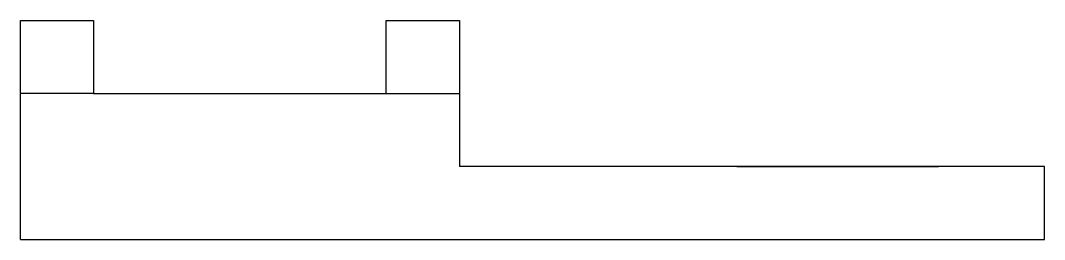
# Model space of a CAD drawing. Header units: inches. Extents: x 15 to 365, y 8 to 83.
import ezdxf

# ---------------------------------------------------------------- set-up
doc = ezdxf.new("R2010")
doc.units = ezdxf.units.IN
doc.header["$MEASUREMENT"] = 0

msp = doc.modelspace()

# ---------------------------------------------------------------- linework, layer by layer
for p, q in [((14.89, 7.6), (14.89, 82.6)), ((14.89, 82.6), (39.89, 82.6)), ((39.89, 82.6), (39.89, 57.6)), ((139.89, 57.6), (139.89, 82.6)), ((139.89, 82.6), (164.89, 82.6)), ((164.89, 82.6), (164.89, 32.6)), ((39.89, 57.6), (14.89, 57.6)), ((39.89, 57.6), (139.89, 57.6)), ((139.89, 57.6), (164.89, 57.6)), ((364.89, 32.6), (164.89, 32.6)), ((364.89, 7.6), (364.89, 32.6)), ((14.89, 7.6), (364.89, 7.6))]:
    msp.add_line(p, q)
at = {"extrusion": (-2.84217e-16, 1, 0)}
msp.add_circle((-294.16, 49.37, 32.6), 34.48, dxfattribs=at)

doc.saveas('drawing.dxf')
